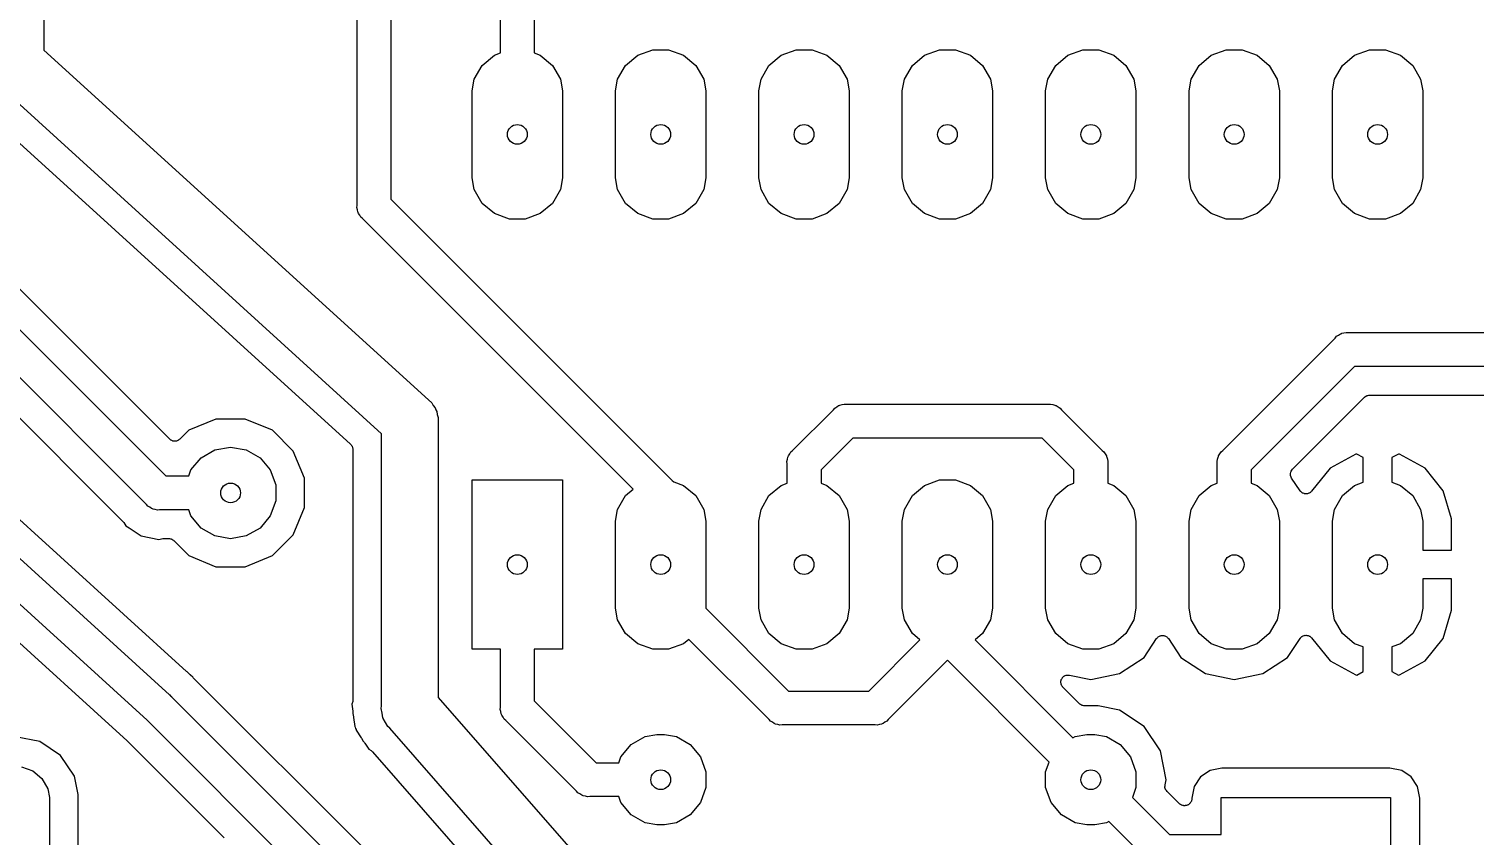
# Model space of a CAD drawing. Extents: x 99.1 to 195.6, y -78.7 to -33.
# Drawn here: x 120.89 to 146.51, y -64.5 to -50.2 of the extents above; entities that cross this region are included whole.
import ezdxf

# ---------------------------------------------------------------- set-up
doc = ezdxf.new("R2010")
doc.units = 0
doc.header["$MEASUREMENT"] = 0
doc.layers.add('BLACK', color=7, linetype='CONTINUOUS')

msp = doc.modelspace()

# ---------------------------------------------------------------- linework, layer by layer
at = {"layer": 'BLACK', "linetype": 'CONTINUOUS'}
for p, q in [((126.7, -53.3269), (126.7, -47.0031)), ((127.3, -47.1143), (127.3, -53.2157)), ((121.15, -48.224), (121.15, -50.5788)), ((129.24, -50.6278), (129.24, -49.5431)), ((129.84, -49.6543), (129.84, -50.6278)), ((121.15, -50.5788), (127.964, -56.7734)), ((128.918, -50.8478), (129.134, -50.6665)), ((129.134, -50.6665), (129.24, -50.6278)), ((129.84, -50.6278), (129.946, -50.6665)), ((129.946, -50.6665), (130.162, -50.8478)), ((131.458, -50.8478), (131.674, -50.6665)), ((131.674, -50.6665), (131.939, -50.57)), ((131.939, -50.57), (132.221, -50.57)), ((132.221, -50.57), (132.486, -50.6665)), ((132.486, -50.6665), (132.702, -50.8478)), ((133.998, -50.8478), (134.214, -50.6665)), ((134.214, -50.6665), (134.479, -50.57)), ((134.479, -50.57), (134.761, -50.57)), ((134.761, -50.57), (135.026, -50.6665)), ((135.026, -50.6665), (135.242, -50.8478)), ((136.538, -50.8478), (136.754, -50.6665)), ((136.754, -50.6665), (137.019, -50.57)), ((137.019, -50.57), (137.301, -50.57)), ((137.301, -50.57), (137.566, -50.6665)), ((137.566, -50.6665), (137.782, -50.8478)), ((139.078, -50.8478), (139.294, -50.6665)), ((139.294, -50.6665), (139.559, -50.57)), ((139.559, -50.57), (139.841, -50.57)), ((139.841, -50.57), (140.106, -50.6665)), ((140.106, -50.6665), (140.322, -50.8478)), ((141.618, -50.8478), (141.834, -50.6665)), ((141.834, -50.6665), (142.099, -50.57)), ((142.099, -50.57), (142.381, -50.57)), ((142.381, -50.57), (142.646, -50.6665)), ((142.646, -50.6665), (142.862, -50.8478)), ((144.158, -50.8478), (144.374, -50.6665)), ((144.374, -50.6665), (144.639, -50.57)), ((144.639, -50.57), (144.921, -50.57)), ((144.921, -50.57), (145.186, -50.6665)), ((145.186, -50.6665), (145.402, -50.8478)), ((128.777, -51.0922), (128.918, -50.8478)), ((130.162, -50.8478), (130.303, -51.0922)), ((131.317, -51.0922), (131.458, -50.8478)), ((132.702, -50.8478), (132.843, -51.0922)), ((133.857, -51.0922), (133.998, -50.8478)), ((135.242, -50.8478), (135.383, -51.0922)), ((136.397, -51.0922), (136.538, -50.8478)), ((137.782, -50.8478), (137.923, -51.0922)), ((138.937, -51.0922), (139.078, -50.8478)), ((140.322, -50.8478), (140.463, -51.0922)), ((141.477, -51.0922), (141.618, -50.8478)), ((142.862, -50.8478), (143.003, -51.0922)), ((144.017, -51.0922), (144.158, -50.8478)), ((145.402, -50.8478), (145.543, -51.0922)), ((127.135, -57.3712), (120.321, -51.1767)), ((128.74, -51.3), (128.777, -51.0922)), ((130.303, -51.0922), (130.34, -51.3)), ((131.28, -51.3), (131.317, -51.0922)), ((132.843, -51.0922), (132.88, -51.3)), ((133.82, -51.3), (133.857, -51.0922)), ((135.383, -51.0922), (135.42, -51.3)), ((136.36, -51.3), (136.397, -51.0922)), ((137.923, -51.0922), (137.96, -51.3)), ((138.9, -51.3), (138.937, -51.0922)), ((140.463, -51.0922), (140.5, -51.3)), ((141.44, -51.3), (141.477, -51.0922)), ((143.003, -51.0922), (143.04, -51.3)), ((143.98, -51.3), (144.017, -51.0922)), ((145.543, -51.0922), (145.58, -51.3)), ((128.74, -52.84), (128.74, -51.3)), ((130.34, -51.3), (130.34, -52.84)), ((131.28, -52.84), (131.28, -51.3)), ((132.88, -51.3), (132.88, -52.84)), ((133.82, -52.84), (133.82, -51.3)), ((135.42, -51.3), (135.42, -52.84)), ((136.36, -52.84), (136.36, -51.3)), ((137.96, -51.3), (137.96, -52.84)), ((138.9, -52.84), (138.9, -51.3)), ((140.5, -51.3), (140.5, -52.84)), ((141.44, -52.84), (141.44, -51.3)), ((143.04, -51.3), (143.04, -52.84)), ((143.98, -52.84), (143.98, -51.3)), ((145.58, -51.3), (145.58, -52.84)), ((120.035, -51.6028), (126.585, -57.5581)), ((128.777, -53.0478), (128.74, -52.84)), ((130.34, -52.84), (130.303, -53.0478)), ((131.317, -53.0478), (131.28, -52.84)), ((132.88, -52.84), (132.843, -53.0478)), ((133.857, -53.0478), (133.82, -52.84)), ((135.42, -52.84), (135.383, -53.0478)), ((136.397, -53.0478), (136.36, -52.84)), ((137.96, -52.84), (137.923, -53.0478)), ((138.937, -53.0478), (138.9, -52.84)), ((140.5, -52.84), (140.463, -53.0478)), ((141.477, -53.0478), (141.44, -52.84)), ((143.04, -52.84), (143.003, -53.0478)), ((144.017, -53.0478), (143.98, -52.84)), ((145.58, -52.84), (145.543, -53.0478)), ((118.41, -53.2157), (123.314, -58.12)), ((123.382, -57.469), (118.955, -53.0425)), ((127.3, -53.2157), (132.283, -58.1986)), ((128.918, -53.2922), (128.777, -53.0478)), ((130.303, -53.0478), (130.162, -53.2922)), ((131.458, -53.2922), (131.317, -53.0478)), ((132.843, -53.0478), (132.702, -53.2922)), ((133.998, -53.2922), (133.857, -53.0478)), ((135.383, -53.0478), (135.242, -53.2922)), ((136.538, -53.2922), (136.397, -53.0478)), ((137.923, -53.0478), (137.782, -53.2922)), ((139.078, -53.2922), (138.937, -53.0478)), ((140.463, -53.0478), (140.322, -53.2922)), ((141.618, -53.2922), (141.477, -53.0478)), ((143.003, -53.0478), (142.862, -53.2922)), ((144.158, -53.2922), (144.017, -53.0478)), ((145.543, -53.0478), (145.402, -53.2922)), ((126.697, -53.3665), (126.7, -53.3269)), ((126.707, -53.405), (126.697, -53.3665)), ((126.714, -53.4442), (126.707, -53.405)), ((126.72, -53.4558), (126.714, -53.4442)), ((126.724, -53.4687), (126.72, -53.4558)), ((126.747, -53.5013), (126.724, -53.4687)), ((126.767, -53.5358), (126.747, -53.5013)), ((126.797, -53.5614), (126.767, -53.5358)), ((129.134, -53.4735), (128.918, -53.2922)), ((129.399, -53.57), (129.134, -53.4735)), ((129.946, -53.4735), (129.681, -53.57)), ((130.162, -53.2922), (129.946, -53.4735)), ((131.674, -53.4735), (131.458, -53.2922)), ((131.939, -53.57), (131.674, -53.4735)), ((132.486, -53.4735), (132.221, -53.57)), ((132.702, -53.2922), (132.486, -53.4735)), ((134.214, -53.4735), (133.998, -53.2922)), ((134.479, -53.57), (134.214, -53.4735)), ((135.026, -53.4735), (134.761, -53.57)), ((135.242, -53.2922), (135.026, -53.4735)), ((136.754, -53.4735), (136.538, -53.2922)), ((137.019, -53.57), (136.754, -53.4735)), ((137.566, -53.4735), (137.301, -53.57)), ((137.782, -53.2922), (137.566, -53.4735)), ((139.294, -53.4735), (139.078, -53.2922)), ((139.559, -53.57), (139.294, -53.4735)), ((140.106, -53.4735), (139.841, -53.57)), ((140.322, -53.2922), (140.106, -53.4735)), ((141.834, -53.4735), (141.618, -53.2922)), ((142.099, -53.57), (141.834, -53.4735)), ((142.646, -53.4735), (142.381, -53.57)), ((142.862, -53.2922), (142.646, -53.4735)), ((144.374, -53.4735), (144.158, -53.2922)), ((144.639, -53.57), (144.374, -53.4735)), ((145.186, -53.4735), (144.921, -53.57)), ((145.402, -53.2922), (145.186, -53.4735)), ((122.969, -58.6229), (117.907, -53.5614)), ((131.591, -58.3557), (126.797, -53.5614)), ((129.681, -53.57), (129.399, -53.57)), ((132.221, -53.57), (131.939, -53.57)), ((134.761, -53.57), (134.479, -53.57)), ((137.301, -53.57), (137.019, -53.57)), ((139.841, -53.57), (139.559, -53.57)), ((142.381, -53.57), (142.099, -53.57)), ((144.921, -53.57), (144.639, -53.57)), ((117.604, -53.9765), (122.554, -58.9262)), ((123.682, -61.5853), (116.765, -55.2971)), ((144.134, -55.6004), (144.146, -55.5937)), ((144.146, -55.5937), (144.185, -55.5868)), ((144.185, -55.5868), (144.223, -55.5765)), ((144.223, -55.5765), (144.263, -55.58)), ((144.263, -55.58), (148.29, -55.58)), ((116.412, -55.6628), (123.378, -61.9952)), ((142.037, -57.6686), (144.029, -55.6771)), ((144.029, -55.6771), (144.054, -55.6466)), ((144.054, -55.6466), (144.089, -55.6267)), ((144.089, -55.6267), (144.121, -55.6039)), ((144.121, -55.6039), (144.134, -55.6004)), ((122.983, -62.4472), (116.017, -56.1148)), ((144.374, -56.18), (142.54, -58.0143)), ((148.29, -56.18), (144.374, -56.18)), ((115.713, -56.5247), (122.63, -62.8129)), ((127.964, -56.7734), (128.024, -56.8236)), ((128.024, -56.8236), (128.051, -56.8708)), ((128.051, -56.8708), (128.084, -56.9138)), ((135.199, -56.8967), (135.231, -56.8739)), ((135.231, -56.8739), (135.244, -56.8704)), ((135.244, -56.8704), (135.256, -56.8637)), ((135.256, -56.8637), (135.295, -56.8568)), ((135.295, -56.8568), (135.333, -56.8465)), ((135.333, -56.8465), (135.373, -56.85)), ((135.373, -56.85), (138.947, -56.85)), ((138.947, -56.85), (138.987, -56.8465)), ((138.987, -56.8465), (139.025, -56.8568)), ((139.025, -56.8568), (139.064, -56.8637)), ((139.064, -56.8637), (139.076, -56.8704)), ((139.076, -56.8704), (139.089, -56.8739)), ((139.089, -56.8739), (139.121, -56.8967)), ((143.274, -57.9989), (144.547, -56.7252)), ((144.547, -56.7252), (144.552, -56.722)), ((144.552, -56.722), (144.556, -56.7177)), ((144.556, -56.7177), (144.57, -56.7094)), ((144.57, -56.7094), (144.584, -56.6999)), ((144.584, -56.6999), (144.589, -56.6985)), ((144.589, -56.6985), (144.594, -56.6957)), ((144.594, -56.6957), (144.61, -56.6928)), ((144.61, -56.6928), (144.626, -56.6885)), ((144.626, -56.6885), (144.632, -56.689)), ((144.632, -56.689), (144.637, -56.688)), ((144.637, -56.688), (147.655, -56.688)), ((124.2, -57.112), (123.719, -57.3111)), ((124.72, -57.112), (124.2, -57.112)), ((125.201, -57.3111), (124.72, -57.112)), ((128.084, -56.9138), (128.095, -56.9466)), ((128.095, -56.9466), (128.112, -56.9764)), ((128.112, -56.9764), (128.122, -57.0299)), ((128.122, -57.0299), (128.138, -57.0817)), ((128.138, -57.0817), (128.135, -57.1599)), ((134.417, -57.6686), (135.139, -56.9471)), ((135.139, -56.9471), (135.164, -56.9166)), ((135.164, -56.9166), (135.199, -56.8967)), ((139.121, -56.8967), (139.156, -56.9166)), ((139.156, -56.9166), (139.181, -56.9471)), ((139.181, -56.9471), (139.903, -57.6686)), ((123.719, -57.3111), (123.561, -57.469)), ((125.569, -57.6791), (125.201, -57.3111)), ((127.135, -62.1915), (127.135, -57.3712)), ((128.135, -57.1599), (128.135, -62.0421)), ((123.391, -57.4753), (123.382, -57.469)), ((123.399, -57.4832), (123.391, -57.4753)), ((123.409, -57.4879), (123.399, -57.4832)), ((123.418, -57.4943), (123.409, -57.4879)), ((123.429, -57.4971), (123.418, -57.4943)), ((123.439, -57.5018), (123.429, -57.4971)), ((123.45, -57.5028), (123.439, -57.5018)), ((123.46, -57.5057), (123.45, -57.5028)), ((123.471, -57.5047), (123.46, -57.5057)), ((123.483, -57.5057), (123.471, -57.5047)), ((123.493, -57.5028), (123.483, -57.5057)), ((123.504, -57.5018), (123.493, -57.5028)), ((123.514, -57.4971), (123.504, -57.5018)), ((123.525, -57.4943), (123.514, -57.4971)), ((123.534, -57.4879), (123.525, -57.4943)), ((123.544, -57.4832), (123.534, -57.4879)), ((123.552, -57.4753), (123.544, -57.4832)), ((123.561, -57.469), (123.552, -57.4753)), ((124.182, -57.6566), (124.46, -57.6077)), ((124.46, -57.6077), (124.738, -57.6566)), ((126.585, -57.5581), (126.591, -57.5649)), ((126.591, -57.5649), (126.597, -57.5705)), ((126.597, -57.5705), (126.604, -57.5822)), ((126.604, -57.5822), (126.612, -57.593)), ((126.612, -57.593), (126.615, -57.6012)), ((126.615, -57.6012), (126.619, -57.6087)), ((126.619, -57.6087), (126.622, -57.6221)), ((126.622, -57.6221), (126.626, -57.635)), ((126.626, -57.635), (126.626, -57.6436)), ((126.626, -57.6436), (126.627, -57.6521)), ((135.484, -57.45), (134.92, -58.0143)), ((138.836, -57.45), (135.484, -57.45)), ((139.4, -58.0143), (138.836, -57.45)), ((123.756, -58.0138), (123.938, -57.7977)), ((123.938, -57.7977), (124.182, -57.6566)), ((124.738, -57.6566), (124.982, -57.7977)), ((124.982, -57.7977), (125.164, -58.0138)), ((125.768, -58.1598), (125.569, -57.6791)), ((126.627, -57.6521), (126.627, -62.0799)), ((134.317, -57.8635), (134.327, -57.825)), ((134.32, -57.9031), (134.317, -57.8635)), ((134.327, -57.825), (134.334, -57.7858)), ((134.334, -57.7858), (134.34, -57.7742)), ((134.34, -57.7742), (134.344, -57.7613)), ((134.344, -57.7613), (134.367, -57.7287)), ((134.367, -57.7287), (134.387, -57.6942)), ((134.387, -57.6942), (134.417, -57.6686)), ((139.903, -57.6686), (139.933, -57.6942)), ((139.933, -57.6942), (139.953, -57.7287)), ((139.953, -57.7287), (139.976, -57.7613)), ((139.976, -57.7613), (139.98, -57.7742)), ((139.98, -57.7742), (139.986, -57.7858)), ((139.986, -57.7858), (139.993, -57.825)), ((139.993, -57.825), (140.003, -57.8634)), ((140.003, -57.8634), (140, -57.9031)), ((141.937, -57.8635), (141.947, -57.825)), ((141.94, -57.9031), (141.937, -57.8635)), ((141.947, -57.825), (141.954, -57.7858)), ((141.954, -57.7858), (141.96, -57.7742)), ((141.96, -57.7742), (141.964, -57.7613)), ((141.964, -57.7613), (141.987, -57.7287)), ((141.987, -57.7287), (142.007, -57.6942)), ((142.007, -57.6942), (142.037, -57.6686)), ((144.393, -57.736), (143.938, -57.9848)), ((144.411, -57.7321), (144.393, -57.736)), ((144.526, -57.7952), (144.411, -57.7321)), ((144.526, -58.2311), (144.526, -57.7952)), ((145.149, -57.7321), (145.034, -57.7952)), ((145.034, -57.7952), (145.034, -58.2311)), ((145.167, -57.736), (145.149, -57.7321)), ((145.622, -57.9848), (145.167, -57.736)), ((123.314, -58.12), (123.718, -58.12)), ((123.718, -58.12), (123.756, -58.0138)), ((125.164, -58.0138), (125.26, -58.2789)), ((134.32, -58.2478), (134.32, -57.9031)), ((134.92, -58.0143), (134.92, -58.2478)), ((139.4, -58.2478), (139.4, -58.0143)), ((140, -57.9031), (140, -58.2478)), ((141.94, -58.2478), (141.94, -57.9031)), ((142.54, -58.0143), (142.54, -58.2478)), ((143.237, -58.0748), (143.243, -58.055)), ((143.237, -58.0762), (143.237, -58.0748)), ((143.237, -58.0776), (143.237, -58.0762)), ((143.239, -58.0982), (143.237, -58.0776)), ((143.24, -58.1189), (143.239, -58.0982)), ((143.241, -58.1201), (143.24, -58.1189)), ((143.241, -58.1215), (143.241, -58.1201)), ((143.25, -58.1403), (143.241, -58.1215)), ((143.243, -58.055), (143.249, -58.035)), ((143.249, -58.0339), (143.25, -58.0325)), ((143.249, -58.035), (143.249, -58.0339)), ((143.25, -58.0325), (143.262, -58.0158)), ((143.258, -58.1592), (143.25, -58.1403)), ((143.262, -58.0158), (143.274, -57.9989)), ((143.938, -57.9848), (143.611, -58.3911)), ((145.942, -58.3834), (145.622, -57.9848)), ((125.26, -58.2789), (125.26, -58.5611)), ((125.768, -58.6802), (125.768, -58.1598)), ((128.74, -61.19), (128.74, -58.19)), ((128.74, -58.19), (130.34, -58.19)), ((130.34, -58.19), (130.34, -61.19)), ((131.458, -58.4678), (131.591, -58.3557)), ((132.283, -58.1986), (132.312, -58.2231)), ((132.312, -58.2231), (132.486, -58.2865)), ((132.486, -58.2865), (132.702, -58.4678)), ((133.998, -58.4678), (134.214, -58.2865)), ((134.214, -58.2865), (134.32, -58.2478)), ((134.92, -58.2478), (135.026, -58.2865)), ((135.026, -58.2865), (135.242, -58.4678)), ((136.538, -58.4678), (136.754, -58.2865)), ((136.754, -58.2865), (137.019, -58.19)), ((137.019, -58.19), (137.301, -58.19)), ((137.301, -58.19), (137.566, -58.2865)), ((137.566, -58.2865), (137.782, -58.4678)), ((139.078, -58.4678), (139.294, -58.2865)), ((139.294, -58.2865), (139.4, -58.2478)), ((140, -58.2478), (140.106, -58.2865)), ((140.106, -58.2865), (140.322, -58.4678)), ((141.618, -58.4678), (141.834, -58.2865)), ((141.834, -58.2865), (141.94, -58.2478)), ((142.54, -58.2478), (142.646, -58.2865)), ((142.646, -58.2865), (142.862, -58.4678)), ((143.407, -58.3821), (143.258, -58.1592)), ((143.413, -58.388), (143.407, -58.3821)), ((143.417, -58.3951), (143.413, -58.388)), ((143.428, -58.4039), (143.417, -58.3951)), ((143.437, -58.4139), (143.428, -58.4039)), ((143.589, -58.411), (143.578, -58.4201)), ((143.6, -58.4032), (143.589, -58.411)), ((143.605, -58.3966), (143.6, -58.4032)), ((143.611, -58.3911), (143.605, -58.3966)), ((144.158, -58.4678), (144.374, -58.2865)), ((144.374, -58.2865), (144.526, -58.2311)), ((145.034, -58.2311), (145.186, -58.2865)), ((145.186, -58.2865), (145.402, -58.4678)), ((146.088, -58.8812), (145.942, -58.3834)), ((122.994, -58.6534), (122.969, -58.6229)), ((123.029, -58.6733), (122.994, -58.6534)), ((125.26, -58.5611), (125.164, -58.8262)), ((131.317, -58.7122), (131.458, -58.4678)), ((132.702, -58.4678), (132.843, -58.7122)), ((133.857, -58.7122), (133.998, -58.4678)), ((135.242, -58.4678), (135.383, -58.7122)), ((136.397, -58.7122), (136.538, -58.4678)), ((137.782, -58.4678), (137.923, -58.7122)), ((138.937, -58.7122), (139.078, -58.4678)), ((140.322, -58.4678), (140.463, -58.7122)), ((141.477, -58.7122), (141.618, -58.4678)), ((142.862, -58.4678), (143.003, -58.7122)), ((143.445, -58.4176), (143.437, -58.4139)), ((143.451, -58.4228), (143.445, -58.4176)), ((143.464, -58.4273), (143.451, -58.4228)), ((143.477, -58.4334), (143.464, -58.4273)), ((143.485, -58.4343), (143.477, -58.4334)), ((143.493, -58.437), (143.485, -58.4343)), ((143.507, -58.4367), (143.493, -58.437)), ((143.521, -58.4382), (143.507, -58.4367)), ((143.529, -58.4363), (143.521, -58.4382)), ((143.537, -58.4361), (143.529, -58.4363)), ((143.55, -58.4311), (143.537, -58.4361)), ((143.564, -58.4277), (143.55, -58.4311)), ((143.571, -58.4231), (143.564, -58.4277)), ((143.578, -58.4201), (143.571, -58.4231)), ((144.017, -58.7122), (144.158, -58.4678)), ((145.402, -58.4678), (145.543, -58.7122)), ((123.061, -58.6961), (123.029, -58.6733)), ((123.074, -58.6996), (123.061, -58.6961)), ((123.086, -58.7063), (123.074, -58.6996)), ((123.125, -58.7132), (123.086, -58.7063)), ((123.163, -58.7235), (123.125, -58.7132)), ((123.203, -58.72), (123.163, -58.7235)), ((123.718, -58.72), (123.203, -58.72)), ((123.756, -58.8262), (123.718, -58.72)), ((123.938, -59.0423), (123.756, -58.8262)), ((125.164, -58.8262), (124.982, -59.0423)), ((125.569, -59.1609), (125.768, -58.6802)), ((131.28, -58.92), (131.317, -58.7122)), ((131.28, -60.46), (131.28, -58.92)), ((132.843, -58.7122), (132.88, -58.92)), ((132.88, -58.92), (132.88, -60.46)), ((133.82, -58.92), (133.857, -58.7122)), ((133.82, -60.46), (133.82, -58.92)), ((135.383, -58.7122), (135.42, -58.92)), ((135.42, -58.92), (135.42, -60.46)), ((136.36, -58.92), (136.397, -58.7122)), ((136.36, -60.46), (136.36, -58.92)), ((137.923, -58.7122), (137.96, -58.92)), ((137.96, -58.92), (137.96, -60.46)), ((138.9, -58.92), (138.937, -58.7122)), ((138.9, -60.46), (138.9, -58.92)), ((140.463, -58.7122), (140.5, -58.92)), ((140.5, -58.92), (140.5, -60.46)), ((141.44, -58.92), (141.477, -58.7122)), ((141.44, -60.46), (141.44, -58.92)), ((143.003, -58.7122), (143.04, -58.92)), ((143.04, -58.92), (143.04, -60.46)), ((143.98, -58.92), (144.017, -58.7122)), ((143.98, -60.46), (143.98, -58.92)), ((145.543, -58.7122), (145.58, -58.92)), ((145.58, -58.92), (145.58, -59.436)), ((146.088, -59.436), (146.088, -58.8812)), ((122.554, -58.9262), (122.561, -58.9365)), ((122.561, -58.9365), (122.569, -58.9455)), ((122.569, -58.9455), (122.607, -59.0025)), ((122.607, -59.0025), (122.665, -59.0407)), ((122.665, -59.0407), (122.875, -59.1811)), ((122.875, -59.1811), (123.19, -59.2438)), ((124.182, -59.1834), (123.938, -59.0423)), ((124.982, -59.0423), (124.738, -59.1834)), ((125.201, -59.5289), (125.569, -59.1609)), ((123.19, -59.2438), (123.257, -59.2304)), ((123.257, -59.2304), (123.27, -59.2302)), ((123.27, -59.2302), (123.282, -59.228)), ((123.282, -59.228), (123.366, -59.228)), ((123.366, -59.228), (123.371, -59.229)), ((123.371, -59.229), (123.377, -59.2285)), ((123.377, -59.2285), (123.393, -59.2328)), ((123.393, -59.2328), (123.409, -59.2357)), ((123.409, -59.2357), (123.414, -59.2385)), ((123.414, -59.2385), (123.419, -59.2399)), ((123.419, -59.2399), (123.433, -59.2494)), ((123.433, -59.2494), (123.447, -59.2577)), ((123.447, -59.2577), (123.451, -59.262)), ((123.451, -59.262), (123.455, -59.2652)), ((123.455, -59.2652), (123.719, -59.5289)), ((124.46, -59.2323), (124.182, -59.1834)), ((124.738, -59.1834), (124.46, -59.2323)), ((145.58, -59.436), (146.088, -59.436)), ((123.719, -59.5289), (124.2, -59.728)), ((124.72, -59.728), (125.201, -59.5289)), ((124.2, -59.728), (124.72, -59.728)), ((145.58, -59.944), (145.58, -60.46)), ((146.088, -59.944), (145.58, -59.944)), ((146.088, -60.4988), (146.088, -59.944)), ((131.317, -60.6678), (131.28, -60.46)), ((132.88, -60.46), (132.879, -60.4649)), ((133.857, -60.6678), (133.82, -60.46)), ((135.42, -60.46), (135.383, -60.6678)), ((136.397, -60.6678), (136.36, -60.46)), ((137.96, -60.46), (137.923, -60.6678)), ((138.937, -60.6678), (138.9, -60.46)), ((140.5, -60.46), (140.463, -60.6678)), ((141.477, -60.6678), (141.44, -60.46)), ((143.04, -60.46), (143.003, -60.6678)), ((144.017, -60.6678), (143.98, -60.46)), ((145.58, -60.46), (145.543, -60.6678)), ((131.458, -60.9122), (131.317, -60.6678)), ((132.879, -60.4649), (134.344, -61.93)), ((133.998, -60.9122), (133.857, -60.6678)), ((135.383, -60.6678), (135.242, -60.9122)), ((136.538, -60.9122), (136.397, -60.6678)), ((137.923, -60.6678), (137.782, -60.9122)), ((139.078, -60.9122), (138.937, -60.6678)), ((140.463, -60.6678), (140.322, -60.9122)), ((141.618, -60.9122), (141.477, -60.6678)), ((143.003, -60.6678), (142.862, -60.9122)), ((144.158, -60.9122), (144.017, -60.6678)), ((145.543, -60.6678), (145.402, -60.9122)), ((145.942, -60.9966), (146.088, -60.4988)), ((131.674, -61.0935), (131.458, -60.9122)), ((134.214, -61.0935), (133.998, -60.9122)), ((135.242, -60.9122), (135.026, -61.0935)), ((136.671, -61.0243), (136.538, -60.9122)), ((137.782, -60.9122), (137.649, -61.0243)), ((139.294, -61.0935), (139.078, -60.9122)), ((140.322, -60.9122), (140.106, -61.0935)), ((140.889, -60.9759), (140.895, -60.9698)), ((140.895, -60.9698), (140.907, -60.9637)), ((140.907, -60.9637), (140.919, -60.956)), ((140.919, -60.956), (140.927, -60.954)), ((140.927, -60.954), (140.934, -60.9503)), ((140.934, -60.9503), (140.948, -60.9488)), ((140.948, -60.9488), (140.962, -60.9455)), ((140.962, -60.9455), (140.97, -60.9464)), ((140.97, -60.9464), (140.978, -60.9455)), ((140.978, -60.9455), (140.992, -60.9488)), ((140.992, -60.9488), (141.006, -60.9503)), ((141.006, -60.9503), (141.013, -60.954)), ((141.013, -60.954), (141.021, -60.956)), ((141.021, -60.956), (141.033, -60.9637)), ((141.033, -60.9637), (141.045, -60.9698)), ((141.045, -60.9698), (141.051, -60.9759)), ((141.834, -61.0935), (141.618, -60.9122)), ((142.862, -60.9122), (142.646, -61.0935)), ((143.428, -60.9761), (143.437, -60.9661)), ((143.437, -60.9661), (143.445, -60.9624)), ((143.445, -60.9624), (143.451, -60.9572)), ((143.451, -60.9572), (143.464, -60.9527)), ((143.464, -60.9527), (143.477, -60.9466)), ((143.477, -60.9466), (143.485, -60.9457)), ((143.485, -60.9457), (143.493, -60.943)), ((143.493, -60.943), (143.507, -60.9433)), ((143.507, -60.9433), (143.521, -60.9418)), ((143.521, -60.9418), (143.529, -60.9437)), ((143.529, -60.9437), (143.537, -60.9439)), ((143.537, -60.9439), (143.55, -60.9489)), ((143.55, -60.9489), (143.564, -60.9523)), ((143.564, -60.9523), (143.571, -60.9569)), ((143.571, -60.9569), (143.578, -60.9599)), ((143.578, -60.9599), (143.589, -60.969)), ((143.589, -60.969), (143.6, -60.9768)), ((144.374, -61.0935), (144.158, -60.9122)), ((145.402, -60.9122), (145.186, -61.0935)), ((129.24, -61.19), (128.74, -61.19)), ((129.24, -62.2169), (129.24, -61.19)), ((130.34, -61.19), (129.84, -61.19)), ((129.84, -61.19), (129.84, -62.1057)), ((131.939, -61.19), (131.674, -61.0935)), ((132.221, -61.19), (131.939, -61.19)), ((132.486, -61.0935), (132.221, -61.19)), ((132.58, -61.0145), (132.486, -61.0935)), ((133.999, -62.4329), (132.58, -61.0145)), ((134.479, -61.19), (134.214, -61.0935)), ((134.761, -61.19), (134.479, -61.19)), ((135.026, -61.0935), (134.761, -61.19)), ((135.766, -61.93), (136.671, -61.0243)), ((137.649, -61.0243), (139.383, -62.7591)), ((139.559, -61.19), (139.294, -61.0935)), ((139.841, -61.19), (139.559, -61.19)), ((140.106, -61.0935), (139.841, -61.19)), ((140.643, -61.333), (140.864, -61.0017)), ((140.864, -61.0017), (140.874, -60.9917)), ((140.874, -60.9917), (140.882, -60.9805)), ((140.882, -60.9805), (140.889, -60.9759)), ((141.051, -60.9759), (141.058, -60.9805)), ((141.058, -60.9805), (141.066, -60.9917)), ((141.066, -60.9917), (141.076, -61.0017)), ((141.076, -61.0017), (141.297, -61.333)), ((142.099, -61.19), (141.834, -61.0935)), ((142.381, -61.19), (142.099, -61.19)), ((142.646, -61.0935), (142.381, -61.19)), ((143.183, -61.333), (143.407, -60.9979)), ((143.407, -60.9979), (143.413, -60.992)), ((143.413, -60.992), (143.417, -60.9849)), ((143.417, -60.9849), (143.428, -60.9761)), ((143.6, -60.9768), (143.605, -60.9834)), ((143.605, -60.9834), (143.611, -60.9889)), ((143.611, -60.9889), (143.938, -61.3952)), ((144.526, -61.1489), (144.374, -61.0935)), ((144.526, -61.5848), (144.526, -61.1489)), ((145.186, -61.0935), (145.034, -61.1489)), ((145.034, -61.1489), (145.034, -61.5848)), ((145.622, -61.3952), (145.942, -60.9966)), ((137.16, -61.3843), (136.111, -62.4329)), ((138.963, -63.1869), (137.16, -61.3843)), ((140.21, -61.6221), (140.643, -61.333)), ((141.297, -61.333), (141.73, -61.6221)), ((142.75, -61.6221), (143.183, -61.333)), ((143.938, -61.3952), (144.393, -61.644)), ((145.167, -61.644), (145.622, -61.3952)), ((123.69, -61.5903), (123.682, -61.5853)), ((123.697, -61.5969), (123.69, -61.5903)), ((123.705, -61.6024), (123.697, -61.5969)), ((123.746, -61.6429), (123.705, -61.6024)), ((123.748, -61.6447), (123.746, -61.6429)), ((123.75, -61.6471), (123.748, -61.6447)), ((123.792, -61.6857), (123.75, -61.6471)), ((123.798, -61.6936), (123.792, -61.6857)), ((123.805, -61.7002), (123.798, -61.6936)), ((123.811, -61.7079), (123.805, -61.7002)), ((126.871, -64.7685), (123.811, -61.7079)), ((139.171, -61.7548), (139.172, -61.7396)), ((139.172, -61.7396), (139.175, -61.7333)), ((139.175, -61.7333), (139.176, -61.7265)), ((139.176, -61.7265), (139.184, -61.7135)), ((139.184, -61.7135), (139.191, -61.6997)), ((139.191, -61.6997), (139.196, -61.6947)), ((139.196, -61.6947), (139.199, -61.6888)), ((139.199, -61.6888), (139.211, -61.6792)), ((139.211, -61.6792), (139.222, -61.6685)), ((139.222, -61.6685), (139.228, -61.6655)), ((139.228, -61.6655), (139.234, -61.6612)), ((139.234, -61.6612), (139.248, -61.6563)), ((139.248, -61.6563), (139.262, -61.6498)), ((139.262, -61.6498), (139.269, -61.6492)), ((139.269, -61.6492), (139.275, -61.647)), ((139.275, -61.647), (139.291, -61.6473)), ((139.291, -61.6473), (139.306, -61.646)), ((139.306, -61.646), (139.313, -61.6478)), ((139.313, -61.6478), (139.32, -61.648)), ((139.32, -61.648), (139.7, -61.7236)), ((139.7, -61.7236), (140.21, -61.6221)), ((141.73, -61.6221), (142.24, -61.7236)), ((142.24, -61.7236), (142.75, -61.6221)), ((144.393, -61.644), (144.411, -61.6479)), ((144.411, -61.6479), (144.526, -61.5848)), ((145.034, -61.5848), (145.149, -61.6479)), ((145.149, -61.6479), (145.167, -61.644)), ((123.378, -61.9952), (123.384, -61.9993)), ((123.384, -61.9993), (123.397, -62.0128)), ((134.344, -61.93), (135.766, -61.93)), ((139.168, -61.7697), (139.171, -61.7548)), ((139.169, -61.7766), (139.168, -61.7697)), ((139.168, -61.7836), (139.169, -61.7766)), ((139.172, -61.7983), (139.168, -61.7836)), ((139.175, -61.8133), (139.172, -61.7983)), ((139.178, -61.8195), (139.175, -61.8133)), ((139.18, -61.8262), (139.178, -61.8195)), ((139.188, -61.8387), (139.18, -61.8262)), ((139.196, -61.852), (139.188, -61.8387)), ((139.201, -61.8566), (139.196, -61.852)), ((139.205, -61.8623), (139.201, -61.8566)), ((139.497, -62.1548), (139.205, -61.8623)), ((123.397, -62.0128), (123.411, -62.0257)), ((123.411, -62.0257), (123.416, -62.0313)), ((123.416, -62.0313), (126.568, -65.1836)), ((126.623, -62.1129), (126.61, -62.1616)), ((126.61, -62.1616), (126.626, -62.2873)), ((126.624, -62.0963), (126.623, -62.1129)), ((126.627, -62.0799), (126.624, -62.0963)), ((127.127, -62.2405), (127.135, -62.1915)), ((127.143, -62.3219), (127.127, -62.2405)), ((128.135, -62.0421), (132.307, -66.81)), ((129.237, -62.2565), (129.24, -62.2169)), ((129.247, -62.295), (129.237, -62.2565)), ((129.84, -62.1057), (130.934, -63.2)), ((139.502, -62.158), (139.497, -62.1548)), ((139.506, -62.1623), (139.502, -62.158)), ((139.52, -62.1706), (139.506, -62.1623)), ((139.534, -62.1801), (139.52, -62.1706)), ((139.539, -62.1815), (139.534, -62.1801)), ((139.544, -62.1843), (139.539, -62.1815)), ((139.56, -62.1872), (139.544, -62.1843)), ((139.576, -62.1915), (139.56, -62.1872)), ((139.582, -62.191), (139.576, -62.1915)), ((139.587, -62.192), (139.582, -62.191)), ((139.829, -62.192), (139.587, -62.192)), ((140.21, -62.2679), (139.829, -62.192)), ((126.065, -65.5293), (122.983, -62.4472)), ((126.626, -62.2873), (126.626, -62.2956)), ((126.626, -62.2956), (126.627, -62.3037)), ((126.627, -62.3037), (126.627, -62.3293)), ((126.627, -62.3293), (126.639, -62.3896)), ((126.639, -62.3896), (126.639, -62.3939)), ((126.639, -62.3939), (126.64, -62.3979)), ((126.64, -62.3979), (126.661, -62.5593)), ((127.158, -62.4036), (127.143, -62.3219)), ((127.161, -62.4083), (127.158, -62.4036)), ((127.162, -62.4135), (127.161, -62.4083)), ((127.205, -62.4845), (127.162, -62.4135)), ((127.246, -62.5564), (127.205, -62.4845)), ((129.254, -62.3342), (129.247, -62.295)), ((129.26, -62.3458), (129.254, -62.3342)), ((129.264, -62.3587), (129.26, -62.3458)), ((129.287, -62.3913), (129.264, -62.3587)), ((129.307, -62.4258), (129.287, -62.3913)), ((129.337, -62.4514), (129.307, -62.4258)), ((130.589, -63.7029), (129.337, -62.4514)), ((134.024, -62.4634), (133.999, -62.4329)), ((134.059, -62.4833), (134.024, -62.4634)), ((134.091, -62.5061), (134.059, -62.4833)), ((134.104, -62.5096), (134.091, -62.5061)), ((134.116, -62.5163), (134.104, -62.5096)), ((136.006, -62.5096), (135.994, -62.5163)), ((136.019, -62.5061), (136.006, -62.5096)), ((136.051, -62.4833), (136.019, -62.5061)), ((136.086, -62.4634), (136.051, -62.4833)), ((136.111, -62.4329), (136.086, -62.4634)), ((140.643, -62.557), (140.21, -62.2679)), ((121.082, -62.8263), (120.65, -62.7403)), ((126.661, -62.5593), (126.668, -62.5712)), ((126.668, -62.5712), (126.675, -62.5906)), ((126.675, -62.5906), (126.683, -62.6098)), ((126.683, -62.6098), (126.685, -62.6233)), ((126.685, -62.6233), (126.776, -62.7586)), ((126.776, -62.7586), (126.778, -62.7625)), ((126.778, -62.7625), (126.78, -62.7658)), ((126.78, -62.7658), (126.811, -62.8191)), ((127.284, -62.5883), (127.246, -62.5564)), ((131.7, -67.6354), (127.284, -62.5883)), ((131.558, -62.8777), (131.802, -62.7366)), ((131.802, -62.7366), (132.01, -62.7)), ((132.01, -62.7), (132.15, -62.7)), ((132.15, -62.7), (132.358, -62.7366)), ((132.358, -62.7366), (132.602, -62.8777)), ((134.155, -62.5232), (134.116, -62.5163)), ((134.193, -62.5335), (134.155, -62.5232)), ((134.233, -62.53), (134.193, -62.5335)), ((135.877, -62.53), (134.233, -62.53)), ((135.917, -62.5335), (135.877, -62.53)), ((135.955, -62.5232), (135.917, -62.5335)), ((135.994, -62.5163), (135.955, -62.5232)), ((139.383, -62.7591), (139.422, -62.7366)), ((139.422, -62.7366), (139.63, -62.7)), ((139.63, -62.7), (139.77, -62.7)), ((139.77, -62.7), (139.978, -62.7366)), ((139.978, -62.7366), (140.222, -62.8777)), ((140.932, -62.9896), (140.643, -62.557)), ((121.449, -63.0712), (121.082, -62.8263)), ((122.63, -62.8129), (122.632, -62.8153)), ((122.632, -62.8153), (122.634, -62.8171)), ((122.634, -62.8171), (124.345, -64.5278)), ((126.811, -62.8191), (126.828, -62.8383)), ((126.828, -62.8383), (126.832, -62.8454)), ((126.832, -62.8454), (126.838, -62.8513)), ((126.838, -62.8513), (126.908, -62.9567)), ((126.908, -62.9567), (126.95, -62.9847)), ((126.95, -62.9847), (126.962, -62.9963)), ((126.962, -62.9963), (126.975, -63.0067)), ((126.975, -63.0067), (131.273, -67.9183)), ((131.376, -63.0938), (131.558, -62.8777)), ((132.602, -62.8777), (132.784, -63.0938)), ((140.222, -62.8777), (140.404, -63.0938)), ((141.034, -63.5), (140.932, -62.9896)), ((120.756, -63.27), (120.955, -63.3424)), ((121.694, -63.4377), (121.449, -63.0712)), ((130.934, -63.2), (131.338, -63.2)), ((131.338, -63.2), (131.376, -63.0938)), ((132.784, -63.0938), (132.88, -63.3589)), ((138.9, -63.3589), (138.963, -63.1869)), ((140.404, -63.0938), (140.5, -63.3589)), ((120.955, -63.3424), (121.117, -63.4784)), ((121.117, -63.4784), (121.223, -63.6616)), ((121.758, -63.7609), (121.694, -63.4377)), ((132.88, -63.3589), (132.88, -63.6411)), ((138.9, -63.6411), (138.9, -63.3589)), ((140.5, -63.3589), (140.5, -63.6411)), ((141.015, -63.5927), (141.034, -63.5)), ((141.644, -63.4513), (141.531, -63.6193)), ((141.812, -63.339), (141.644, -63.4513)), ((142.023, -63.2971), (141.812, -63.339)), ((144.997, -63.2971), (142.023, -63.2971)), ((145.208, -63.339), (144.997, -63.2971)), ((145.376, -63.4513), (145.208, -63.339)), ((145.489, -63.6193), (145.376, -63.4513)), ((121.223, -63.6616), (121.25, -63.8175)), ((121.758, -65.7791), (121.758, -63.7609)), ((130.614, -63.7334), (130.589, -63.7029)), ((130.649, -63.7533), (130.614, -63.7334)), ((130.681, -63.7761), (130.649, -63.7533)), ((130.694, -63.7796), (130.681, -63.7761)), ((130.706, -63.7863), (130.694, -63.7796)), ((130.745, -63.7932), (130.706, -63.7863)), ((130.783, -63.8035), (130.745, -63.7932)), ((132.88, -63.6411), (132.784, -63.9062)), ((138.996, -63.9062), (138.9, -63.6411)), ((140.5, -63.6411), (140.437, -63.8131)), ((141.013, -63.6285), (141.015, -63.6106)), ((141.014, -63.6326), (141.013, -63.6285)), ((141.014, -63.6368), (141.014, -63.6326)), ((141.02, -63.6538), (141.014, -63.6368)), ((141.015, -63.6106), (141.015, -63.5927)), ((141.025, -63.6711), (141.02, -63.6538)), ((141.027, -63.6746), (141.025, -63.6711)), ((141.028, -63.6785), (141.027, -63.6746)), ((141.04, -63.6926), (141.028, -63.6785)), ((141.05, -63.7073), (141.04, -63.6926)), ((141.267, -63.9248), (141.05, -63.7073)), ((141.531, -63.6193), (141.49, -63.83)), ((145.53, -63.83), (145.489, -63.6193)), ((121.25, -63.8175), (121.25, -65.7225)), ((130.823, -63.8), (130.783, -63.8035)), ((131.338, -63.8), (130.823, -63.8)), ((131.376, -63.9062), (131.338, -63.8)), ((131.558, -64.1223), (131.376, -63.9062)), ((132.784, -63.9062), (132.602, -64.1223)), ((139.178, -64.1223), (138.996, -63.9062)), ((140.437, -63.8131), (141.094, -64.47)), ((141.272, -63.928), (141.267, -63.9248)), ((141.276, -63.9323), (141.272, -63.928)), ((141.29, -63.9406), (141.276, -63.9323)), ((141.304, -63.9501), (141.29, -63.9406)), ((141.309, -63.9515), (141.304, -63.9501)), ((141.314, -63.9543), (141.309, -63.9515)), ((141.33, -63.9572), (141.314, -63.9543)), ((141.34, -63.9597), (141.33, -63.9572)), ((141.341, -63.9601), (141.34, -63.9597)), ((141.346, -63.9615), (141.341, -63.9601)), ((141.341, -63.9601), (141.341, -63.9601)), ((141.352, -63.961), (141.346, -63.9615)), ((141.357, -63.962), (141.352, -63.961)), ((141.363, -63.962), (141.357, -63.962)), ((141.374, -63.9601), (141.363, -63.962)), ((141.385, -63.9601), (141.374, -63.9601)), ((141.395, -63.9563), (141.385, -63.9601)), ((141.406, -63.9543), (141.395, -63.9563)), ((141.416, -63.9488), (141.406, -63.9543)), ((141.426, -63.945), (141.416, -63.9488)), ((141.435, -63.9378), (141.426, -63.945)), ((141.444, -63.9323), (141.435, -63.9378)), ((141.451, -63.9238), (141.444, -63.9323)), ((141.46, -63.9166), (141.451, -63.9238)), ((141.465, -63.907), (141.46, -63.9166)), ((141.473, -63.8985), (141.465, -63.907)), ((141.476, -63.8881), (141.473, -63.8985)), ((141.482, -63.8784), (141.476, -63.8881)), ((141.484, -63.8675), (141.482, -63.8784)), ((141.488, -63.8571), (141.484, -63.8675)), ((141.49, -63.835), (141.488, -63.8459)), ((141.488, -63.8459), (141.488, -63.8571)), ((141.49, -63.83), (141.49, -63.835)), ((142.01, -64.47), (142.01, -63.8175)), ((142.01, -63.8175), (145.01, -63.8175)), ((145.01, -63.8175), (145.01, -65.7225)), ((145.53, -65.71), (145.53, -63.83)), ((131.802, -64.2634), (131.558, -64.1223)), ((132.01, -64.3), (131.802, -64.2634)), ((132.15, -64.3), (132.01, -64.3)), ((132.358, -64.2634), (132.15, -64.3)), ((132.602, -64.1223), (132.358, -64.2634)), ((139.422, -64.2634), (139.178, -64.1223)), ((139.63, -64.3), (139.422, -64.2634)), ((139.77, -64.3), (139.63, -64.3)), ((139.978, -64.2634), (139.77, -64.3)), ((140.017, -64.2409), (139.978, -64.2634)), ((140.749, -64.9729), (140.017, -64.2409)), ((141.094, -64.47), (142.01, -64.47))]:
    msp.add_line(p, q, dxfattribs=at)
at = {"layer": 'BLACK'}
for centre in [(129.54, -52.07), (129.54, -52.07), (132.08, -52.07), (132.08, -52.07), (134.62, -52.07), (134.62, -52.07), (137.16, -52.07), (137.16, -52.07), (139.7, -52.07), (139.7, -52.07), (142.24, -52.07), (142.24, -52.07), (144.78, -52.07), (144.78, -52.07), (124.46, -58.42), (124.46, -58.42), (129.54, -59.69), (129.54, -59.69), (132.08, -59.69), (132.08, -59.69), (134.62, -59.69), (134.62, -59.69), (137.16, -59.69), (137.16, -59.69), (139.7, -59.69), (139.7, -59.69), (142.24, -59.69), (142.24, -59.69), (144.78, -59.69), (144.78, -59.69), (132.08, -63.5), (132.08, -63.5), (139.7, -63.5), (139.7, -63.5)]:
    msp.add_circle(centre, 0.175, dxfattribs=at)

doc.saveas('drawing.dxf')
